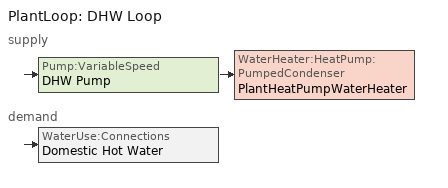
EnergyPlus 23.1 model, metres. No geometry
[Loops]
PlantLoop 'DHW Loop'
 supply: Pump:VariableSpeed 'DHW Pump' > WaterHeater:HeatPump:PumpedCondenser 'PlantHeatPumpWaterHeater'
 demand: WaterUse:Connections 'Domestic Hot Water'
[Building]
Water Heater DHW Plant Loop Example: Loads convergence tolerance value=0.04; Maximum number of warmup days=25; Minimum number of warmup days=6; North axis=0; Solar distribution=FullInteriorAndExterior; Temperature convergence tolerance value=0.04; Terrain=Suburbs
[Site:Location]
CHICAGO_IL_USA_WMO_725300: Elevation=190; Latitude=42; Longitude=-87.88; Time zone=-6
[Site:WaterMainsTemperature]
Annual average outdoor air temperature=9.69; Calculation method=Correlation; Maximum difference in monthly average outdoor air temperatures=28.1
[SizingPeriod:DesignDay] Barometric pressure=99063; Day of month=21; Daylight saving time indicator=No; Humidity condition type=WetBulb; Rain indicator=No; Snow indicator=No; Solar model indicator=ASHRAEClearSky
Name | Daily dry bulb temperature range | Day type | Maximum dry bulb temperature | Month | Sky clearness | Wetbulb or dewpoint at maximum dry bulb | Wind direction | Wind speed
CHICAGO Ann Clg 1% Condns DB=>MWB | 10.7 | SummerDesignDay | 31.5 | 7 | 1 | 23 | 230 | 5.3
CHICAGO Ann Htg 99% Condns DB | 0 | WinterDesignDay | -17.3 | 1 | 0 | -17.3 | 270 | 4.9
[Coil:WaterHeating:AirToWaterHeatPump:Pumped]
HPWHPlantDXCoil: Condenser pump heat included in rated heating capacity and rated cop=No; Condenser pump power included in rated cop=No; Condenser water pump power=150; Crankcase heater capacity=100; Evaporator air temperature type for curve objects=WetBulbTemperature; Evaporator fan power included in rated cop=No; Fraction of condenser pump heat to water=0.1; Heating capacity function of temperature curve=HPWHHeatingCapFTemp; Heating cop function of temperature curve=HPWHHeatingCOPFTemp; Maximum ambient temperature for crankcase heater operation=5; Part load fraction correlation curve=HPWHPLFFPLR; Rated condenser inlet water temperature=55.72; Rated condenser water flow rate=0.00115525; Rated cop=3.2; Rated evaporator air flow rate=1.00695; Rated evaporator inlet air dry bulb temperature=29.44; Rated evaporator inlet air wet bulb temperature=22.22; Rated heating capacity=25000; Rated sensible heat ratio=0.736
[Fan:SystemModel]
HPWHPlantFan: Availability schedule=PlantHPWHSch; Design electric power consumption=Autosize; Design maximum air flow rate=2.6852; Design power sizing method=TotalEfficiencyAndPressure; Design pressure rise=100; Electric power minimum flow rate fraction=0; Fan total efficiency=0.7; Motor efficiency=0.9; Motor in air stream fraction=1; Speed control method=Discrete
[PlantEquipmentList]
DHW Plant Equipment: PlantHeatPumpWaterHeater, WaterHeater:HeatPump:PumpedCondenser
[PlantEquipmentOperation:HeatingLoad]
DHW Control Scheme: Load range 1 lower limit=0; Load range 1 upper limit=10000000; Range 1 equipment list=DHW Plant Equipment
[PlantEquipmentOperationSchemes]
DHW Loop Operation: Control scheme 1=DHW Control Scheme; Control scheme 1 schedule=Always On
[PlantLoop]
DHW Loop: Fluid type=Water; Load distribution scheme=Optimal; Maximum loop flow rate=Autosize; Maximum loop temperature=100; Minimum loop flow rate=0; Minimum loop temperature=3; Plant equipment operation scheme=DHW Loop Operation; Plant loop volume=Autocalculate
[Pump:VariableSpeed]
DHW Pump: Design maximum flow rate=Autosize; Design minimum flow rate=0; Design power consumption=Autosize; Design pump head=0; Fraction of motor inefficiencies to fluid stream=0; Motor efficiency=1; Pump control type=Intermittent; Coefficient 1 of the part load performance curve=0; Coefficient 2 of the part load performance curve=1; Coefficient 3 of the part load performance curve=0; Coefficient 4 of the part load performance curve=0
[SetpointManager:Scheduled]
DHW Loop Set Point Manager: Control variable=Temperature; Schedule=Hot Water Set Point Temp Schedule; Setpoint node or nodelist=Water Heater Use Loop Outlet Node
[Sizing:Plant]
DHW Loop: Design loop exit temperature=82; Loop design temperature difference=11; Loop type=Heating
[WaterHeater:HeatPump:PumpedCondenser]
PlantHeatPumpWaterHeater: Availability schedule=PlantHPWHSch; Compressor location=Outdoors; Compressor setpoint temperature schedule=PlantHPWHTempSch; Condenser water flow rate=0.00115525; Control sensor 1 height in stratified tank=1; Dead band temperature difference=2; Dx coil=HPWHPlantDXCoil; Evaporator air flow rate=1.00695; Fan=HPWHPlantFan; Fan placement=BlowThrough; Inlet air configuration=OutdoorAirOnly; Minimum inlet air temperature for compressor operation=11; Tank=Water Heater Tank
[WaterHeater:Stratified]
Water Heater Tank: Additional destratification conductivity=0.1; Ambient temperature indicator=Schedule; Ambient temperature schedule=Ambient Temp Schedule; End use subcategory=Water Heater; Heater 1 capacity=4500; Heater 1 deadband temperature difference=2; Heater 1 height=1; Heater 1 setpoint temperature schedule=Hot Water Set Point Temp Schedule; Heater 2 capacity=4500; Heater 2 deadband temperature difference=5; Heater 2 height=0; Heater 2 setpoint temperature schedule=Hot Water Set Point Temp Schedule; Heater fuel type=Electricity; Heater priority control=MasterSlave; Heater thermal efficiency=0.98; Inlet mode=Fixed; Maximum temperature limit=82.2222; Node 1 additional loss coefficient=0.15; Node 6 additional loss coefficient=0.1; Number of nodes=6; Off cycle parasitic fuel consumption rate=10; Off cycle parasitic fuel type=Electricity; Off cycle parasitic heat fraction to tank=0; On cycle parasitic fuel consumption rate=10; On cycle parasitic fuel type=Electricity; On cycle parasitic heat fraction to tank=0; Source side design flow rate=0.00115525; Tank height=1.4; Tank shape=VerticalCylinder; Tank volume=0.1893; Uniform skin loss coefficient per unit area to ambient temperature=0.846; Use side design flow rate=Autosize; Use side effectiveness=1
[WaterUse:Connections]
Domestic Hot Water: Water use equipment name 1=Sinks; Water use equipment name 2=Showers; Drain water heat exchanger type=None
[WaterUse:Equipment] Peak flow rate=0.000158; Target temperature schedule=Sinks and Showers Temp Schedule
Name | End use subcategory | Flow rate fraction schedule
Showers | Showers | Showers Flow Schedule
Sinks | Sinks | Sinks Flow Schedule
[Curve:Biquadratic] Input unit type for x=Temperature; Input unit type for y=Temperature; Maximum value of x=40; Maximum value of y=90; Minimum value of x=0; Minimum value of y=20; Output unit type=Dimensionless
Name | Coefficient1 constant | Coefficient2 x | Coefficient3 x 2 | Coefficient4 y | Coefficient5 y 2 | Coefficient6 x y
HPWHHeatingCOPFTemp | 1.19713 | 0.077849 | -1.6e-06 | -0.02675 | 0.000296 | -0.00112
HPWHHeatingCapFTemp | 0.369827 | 0.043341 | -0.00023 | 0.000466 | 2.6e-05 | -0.00027
[Curve:Quadratic]
HPWHPLFFPLR: Maximum value of x=1; Minimum value of x=0; Coefficient1 constant=0.75; Coefficient2 x=0.25; Coefficient3 x 2=0
[Schedule:Compact]
Always On: THROUGH: 12/31, FOR: AllDays, UNTIL: 24:00, 1
Ambient Temp Schedule: THROUGH: 12/31, FOR: AllDays, UNTIL: 24:00, 22
Hot Water Set Point Temp Schedule: THROUGH: 12/31, FOR: AllDays, UNTIL: 24:00, 48.89
PlantHPWHSch: Through: 12/31, For: AllDays, Until: 24:00, 1
PlantHPWHTempSch: Through: 12/31, For: AllDays, Until: 24:00, 60
Showers Flow Schedule: THROUGH: 12/31, FOR: AllDays, UNTIL: 3:00, 0, UNTIL: 5:00, 0.2, UNTIL: 7:00, 0, UNTIL: 7:10, 1, UNTIL: 10:00, 0, UNTIL: 10:30, 0.3, UNTIL: 13:00, 0, UNTIL: 13:10, 0.5, UNTIL: 16:00, 0, UNTIL: 22:00, 0.1, UNTIL: 24:00, 0
Sinks Flow Schedule: THROUGH: 12/31, FOR: AllDays, UNTIL: 1:00, 0.003, UNTIL: 2:00, 0.001, UNTIL: 3:00, 0, UNTIL: 4:00, 0, UNTIL: 5:00, 0.001, UNTIL: 6:00, 0.028, UNTIL: 7:00, 0.105, UNTIL: 8:00, 0.1, UNTIL: 9:00, 0.081, UNTIL: 10:00, 0.059, UNTIL: 11:00, 0.051, UNTIL: 12:00, 0.037, UNTIL: 13:00, 0.031, UNTIL: 14:00, 0.026, UNTIL: 15:00, 0.023, UNTIL: 16:00, 0.033, UNTIL: 17:00, 0.041, UNTIL: 18:00, 0.063, UNTIL: 19:00, 0.075, UNTIL: 20:00, 0.066, UNTIL: 21:00, 0.059, UNTIL: 22:00, 0.046, UNTIL: 23:00, 0.046, UNTIL: 24:00, 0.025
Sinks and Showers Temp Schedule: THROUGH: 12/31, FOR: AllDays, UNTIL: 24:00, 40.56
